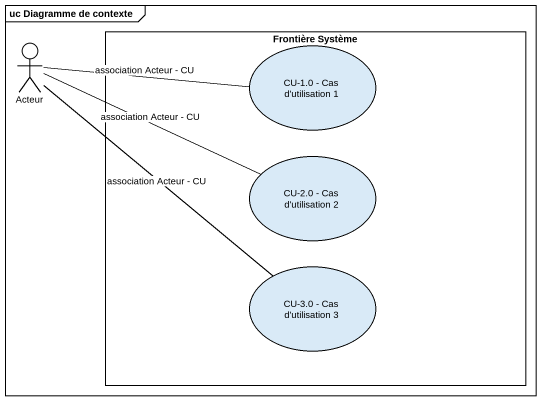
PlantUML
@startuml
mainframe uc Diagramme de contexte
actor Acteur
rectangle "Frontière Système" as Frontière_Système {
  usecase "CU-1.0 - Cas d'utilisation 1" as CU_1_0_Cas_d_utilisation_1
  usecase "CU-2.0 - Cas d'utilisation 2" as CU_2_0_Cas_d_utilisation_2
  usecase "CU-3.0 - Cas d'utilisation 3" as CU_3_0_Cas_d_utilisation_3
}
Acteur -right- CU_1_0_Cas_d_utilisation_1 : association Acteur - CU
Acteur -right- CU_2_0_Cas_d_utilisation_2 : association Acteur - CU
Acteur -- CU_3_0_Cas_d_utilisation_3 : association Acteur - CU
@enduml
